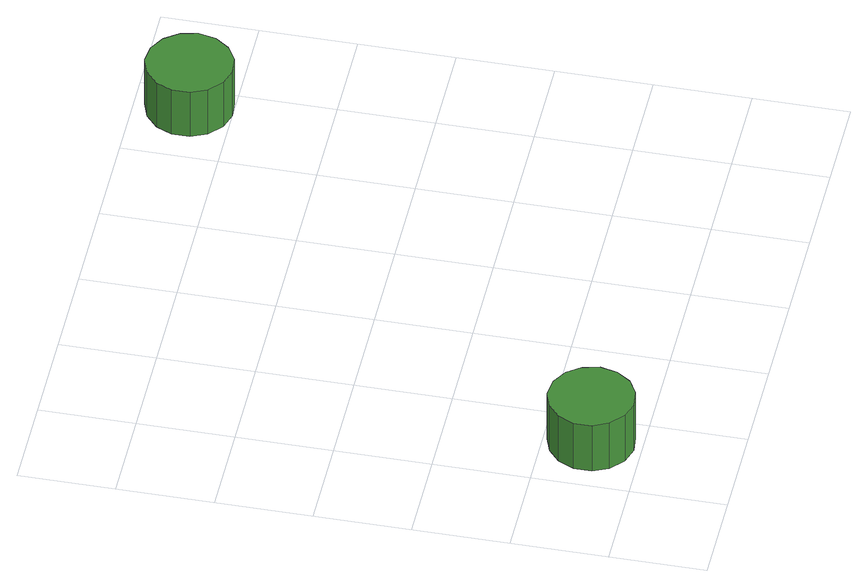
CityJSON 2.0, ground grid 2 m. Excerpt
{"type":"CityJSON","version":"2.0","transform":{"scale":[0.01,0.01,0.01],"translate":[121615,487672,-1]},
"CityObjects":{
"tree1":{"type":"SolitaryVegetationObject","attributes":{"function":"something"},"geometry":[{"type":"MultiSurface","lod":"1","boundaries":[[[0,1,2,3,4,5,6,7,8,9,10,11,12,13,14]],[[15,16,17,18,19,20,21,22,23,24,25,26,27,28,29]],[[0,29,28,1]],[[1,28,27,2]],[[2,27,26,3]],[[3,26,25,4]],[[4,25,24,5]],[[5,24,23,6]],[[6,23,22,7]],[[7,22,21,8]],[[8,21,20,9]],[[9,20,19,10]],[[10,19,18,11]],[[11,18,17,12]],[[12,17,16,13]],[[13,16,15,14]],[[14,15,29,0]]]}]},
"tree2":{"type":"SolitaryVegetationObject","attributes":{"function":"something"},"geometry":[{"type":"MultiSurface","lod":"1","boundaries":[[[30,31,32,33,34,35,36,37,38,39,40,41,42,43,44]],[[45,46,47,48,49,50,51,52,53,54,55,56,57,58,59]],[[30,59,58,31]],[[31,58,57,32]],[[32,57,56,33]],[[33,56,55,34]],[[34,55,54,35]],[[35,54,53,36]],[[36,53,52,37]],[[37,52,51,38]],[[38,51,50,39]],[[39,50,49,40]],[[40,49,48,41]],[[41,48,47,42]],[[42,47,46,43]],[[43,46,45,44]],[[44,45,59,30]]]}]}
},
"vertices":[
[221,105,197],[213,141,197],[192,170,197],[160,189,197],[123,193,197],[89,181,197],[61,157,197],[46,123,197],[46,86,197],[61,53,197],[89,28,197],[123,17,197],[160,21,197],[192,39,197],[213,69,197],[213,69,77],[192,39,77],[160,21,77],[123,17,77],[89,28,77],[61,53,77],[46,86,77],[46,123,77],[61,157,77],[89,181,77],[123,193,77],[160,189,77],[192,170,77],[213,141,77],[221,105,77],
[1039,1090,195],[1031,1126,195],[1009,1156,195],[977,1175,195],[940,1179,195],[905,1167,195],[877,1142,195],[862,1108,195],[862,1071,195],[877,1037,195],[905,1012,195],[940,1001,195],[977,1004,195],[1009,1023,195],[1031,1053,195],[1031,1053,78],[1009,1023,78],[977,1004,78],[940,1001,78],[905,1012,78],[877,1037,78],[862,1071,78],[862,1108,78],[877,1142,78],[905,1167,78],[940,1179,78],[977,1175,78],[1009,1156,78],[1031,1126,78],[1039,1090,78]
]}
